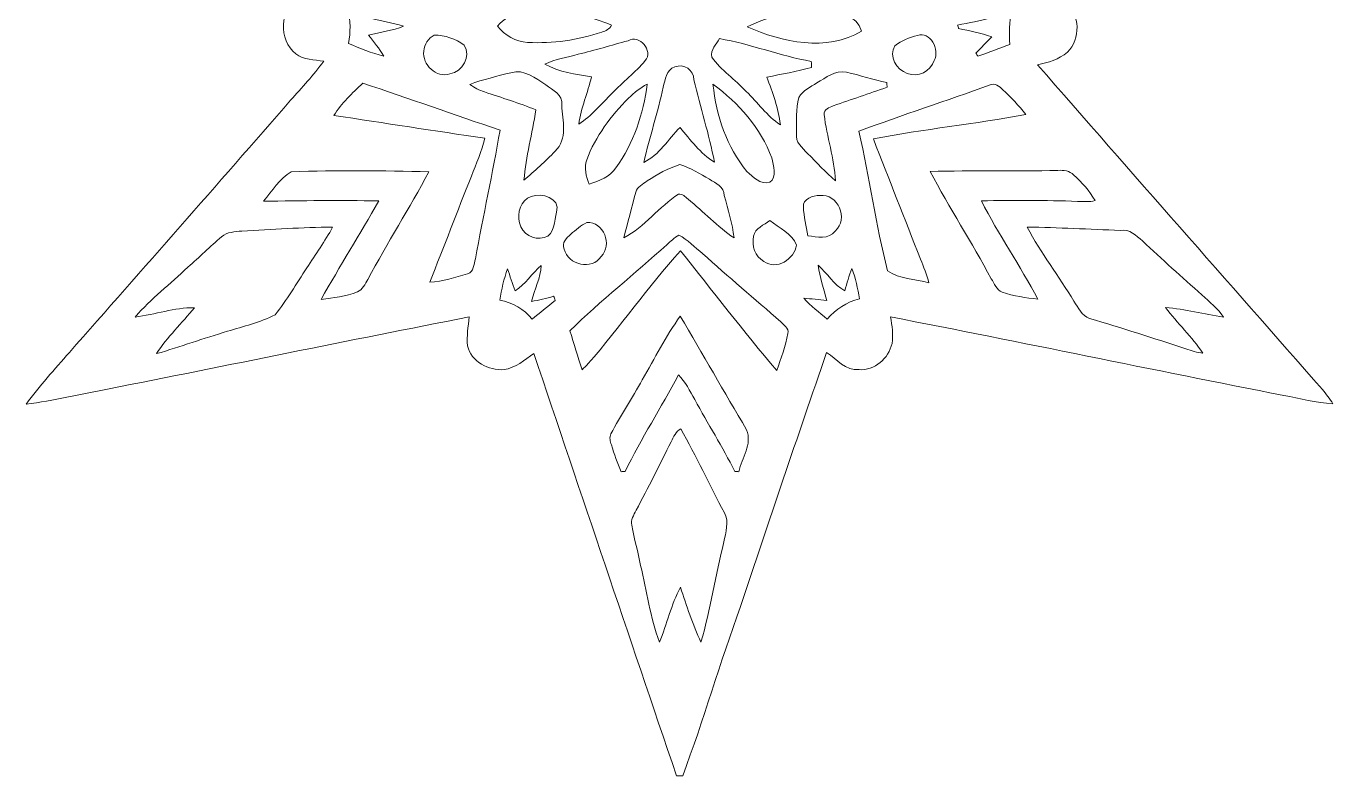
# Model space of a CAD drawing. Header units: centimetres. Extents: x -14 to 14, y -16.1 to 16.1.
# Drawn here: x -14.03 to 14.03, y -16.14 to -0.05 of the extents above; entities that cross this region are included whole.
import ezdxf

# ---------------------------------------------------------------- set-up
doc = ezdxf.new("R2010")
doc.units = ezdxf.units.CM
doc.header["$MEASUREMENT"] = 0
doc.layers.add('Layer 1', color=7, linetype='Continuous')

msp = doc.modelspace()

# ---------------------------------------------------------------- linework, layer by layer
at = {"layer": 'Layer 1', "color": 253, "lineweight": 9}
for points, knots in [([(0.00036, 16.13994), (0.21308, 15.67674), (0.35384, 15.18568), (0.51753, 14.70414), (0.51753, 14.70414), (1.39524, 12.13733), (2.2479, 9.56169), (3.12667, 6.99524), (3.12667, 6.99524), (3.27449, 7.14235), (3.43147, 7.28628), (3.61986, 7.38082), (3.61986, 7.38082), (3.96769, 7.51523), (4.40337, 7.32438), (4.52508, 6.9656), (4.52508, 6.9656), (4.65526, 6.69573), (4.52297, 6.41844), (4.43301, 6.16056), (4.43301, 6.16056), (4.94595, 6.22936), (5.44901, 6.35389), (5.95666, 6.45161), (5.95666, 6.45161), (8.64306, 6.9836), (11.32699, 7.52969), (14.01339, 8.06168), (14.01339, 8.06168), (13.90686, 7.82003), (13.71918, 7.63059), (13.54737, 7.43515), (13.54737, 7.43515), (12.37262, 6.08225), (11.18588, 4.74028), (10.00055, 3.39726), (10.00055, 3.39726), (9.2075, 2.48355), (8.38588, 1.5942), (7.60977, 0.66639), (7.60977, 0.66639), (7.84014, 0.62829), (8.10507, 0.64029), (8.27617, 0.4512), (8.27617, 0.4512), (8.60143, 0.19967), (8.62189, -0.32703), (8.32662, -0.60784), (8.32662, -0.60784), (8.14494, -0.76165), (7.91528, -0.8315), (7.68703, -0.87807), (7.68703, -0.87807), (9.71691, -3.20993), (11.76655, -5.52486), (13.80384, -7.85037), (13.80384, -7.85037), (13.88639, -7.94491), (13.95977, -8.04721), (14.02715, -8.1534), (14.02715, -8.1534), (13.66908, -8.13435), (13.3223, -8.03839), (12.97129, -7.9749), (12.97129, -7.9749), (10.15612, -7.42421), (7.34872, -6.83648), (4.53249, -6.29038), (4.53249, -6.29038), (4.56283, -6.47912), (4.59387, -6.67174), (4.56248, -6.86294), (4.56248, -6.86294), (4.49122, -7.17656), (4.18783, -7.44891), (3.85516, -7.42068), (3.85516, -7.42068), (3.56306, -7.45279), (3.37573, -7.20126), (3.15772, -7.0538), (3.15772, -7.0538), (2.5333, -8.86707), (1.91382, -10.68211), (1.30987, -12.50245), (1.30987, -12.50245), (0.87454, -13.70754), (0.51647, -14.93979), (0.06809, -16.13994), (0.06809, -16.13994), (0.06809, -16.13994), (-0.0635, -16.13994), (-0.0635, -16.13994), (-0.0635, -16.13994), (-1.08761, -13.11875), (-2.11031, -10.09721), (-3.12773, -7.07355), (-3.12773, -7.07355), (-3.32669, -7.21325), (-3.51896, -7.38576), (-3.76766, -7.42174), (-3.76766, -7.42174), (-4.09786, -7.44855), (-4.47146, -7.24782), (-4.55083, -6.91057), (-4.55083, -6.91057), (-4.56847, -6.70349), (-4.53989, -6.49605), (-4.51449, -6.29109), (-4.51449, -6.29109), (-7.10565, -6.79203), (-9.68939, -7.33214), (-12.27949, -7.83873), (-12.27949, -7.83873), (-12.86157, -7.94915), (-13.43801, -8.09237), (-14.02715, -8.16081), (-14.02715, -8.16081), (-13.74069, -7.77239), (-13.41543, -7.41575), (-13.09899, -7.05203), (-13.09899, -7.05203), (-11.51008, -5.25357), (-9.92787, -3.44911), (-8.34954, -1.64148), (-8.34954, -1.64148), (-8.10683, -1.36596), (-7.85213, -1.09926), (-7.63693, -0.80046), (-7.63693, -0.80046), (-7.84225, -0.77329), (-8.06309, -0.77365), (-8.23665, -0.64453), (-8.23665, -0.64453), (-8.62048, -0.35031), (-8.58343, 0.32526), (-8.1728, 0.57855), (-8.1728, 0.57855), (-8.01828, 0.68262), (-7.82955, 0.67169), (-7.65281, 0.69073), (-7.65281, 0.69073), (-8.23136, 1.43122), (-8.87765, 2.11666), (-9.48937, 2.82964), (-9.48937, 2.82964), (-10.87367, 4.40867), (-12.26255, 5.98312), (-13.64897, 7.56003), (-13.64897, 7.56003), (-13.78691, 7.71631), (-13.91426, 7.88247), (-14.02503, 8.05886), (-14.02503, 8.05886), (-13.62886, 8.00136), (-13.23869, 7.91034), (-12.8464, 7.83167), (-12.8464, 7.83167), (-10.07427, 7.26546), (-7.29579, 6.72959), (-4.52508, 6.15563), (-4.52508, 6.15563), (-4.54554, 6.35847), (-4.55753, 6.56308), (-4.54624, 6.76699), (-4.54624, 6.76699), (-4.51167, 7.08167), (-4.20158, 7.30886), (-3.90419, 7.35048), (-3.90419, 7.35048), (-3.58598, 7.38894), (-3.33798, 7.1688), (-3.13549, 6.95819), (-3.13549, 6.95819), (-2.30223, 9.40364), (-1.46967, 11.84946), (-0.6544, 14.30091), (-0.6544, 14.30091), (-0.43215, 14.91228), (-0.25894, 15.54198), (0.00036, 16.13994), (0.00036, 16.13994), (0.00036, 16.13994), (0.00036, 16.13994), (0.00036, 16.13994)], [0, 0, 0, 0, 0.0212766, 0.0212766, 0.0212766, 0.0212766, 0.04255319, 0.04255319, 0.04255319, 0.04255319, 0.06382979, 0.06382979, 0.06382979, 0.06382979, 0.08510638, 0.08510638, 0.08510638, 0.08510638, 0.10638298, 0.10638298, 0.10638298, 0.10638298, 0.12765957, 0.12765957, 0.12765957, 0.12765957, 0.14893617, 0.14893617, 0.14893617, 0.14893617, 0.17021277, 0.17021277, 0.17021277, 0.17021277, 0.19148936, 0.19148936, 0.19148936, 0.19148936, 0.21276596, 0.21276596, 0.21276596, 0.21276596, 0.23404255, 0.23404255, 0.23404255, 0.23404255, 0.25531915, 0.25531915, 0.25531915, 0.25531915, 0.27659574, 0.27659574, 0.27659574, 0.27659574, 0.29787234, 0.29787234, 0.29787234, 0.29787234, 0.31914894, 0.31914894, 0.31914894, 0.31914894, 0.34042553, 0.34042553, 0.34042553, 0.34042553, 0.36170213, 0.36170213, 0.36170213, 0.36170213, 0.38297872, 0.38297872, 0.38297872, 0.38297872, 0.40425532, 0.40425532, 0.40425532, 0.40425532, 0.42553191, 0.42553191, 0.42553191, 0.42553191, 0.44680851, 0.44680851, 0.44680851, 0.44680851, 0.46808511, 0.46808511, 0.46808511, 0.46808511, 0.4893617, 0.4893617, 0.4893617, 0.4893617, 0.5106383, 0.5106383, 0.5106383, 0.5106383, 0.53191489, 0.53191489, 0.53191489, 0.53191489, 0.55319149, 0.55319149, 0.55319149, 0.55319149, 0.57446809, 0.57446809, 0.57446809, 0.57446809, 0.59574468, 0.59574468, 0.59574468, 0.59574468, 0.61702128, 0.61702128, 0.61702128, 0.61702128, 0.63829787, 0.63829787, 0.63829787, 0.63829787, 0.65957447, 0.65957447, 0.65957447, 0.65957447, 0.68085106, 0.68085106, 0.68085106, 0.68085106, 0.70212766, 0.70212766, 0.70212766, 0.70212766, 0.72340426, 0.72340426, 0.72340426, 0.72340426, 0.74468085, 0.74468085, 0.74468085, 0.74468085, 0.76595745, 0.76595745, 0.76595745, 0.76595745, 0.78723404, 0.78723404, 0.78723404, 0.78723404, 0.80851064, 0.80851064, 0.80851064, 0.80851064, 0.82978723, 0.82978723, 0.82978723, 0.82978723, 0.85106383, 0.85106383, 0.85106383, 0.85106383, 0.87234043, 0.87234043, 0.87234043, 0.87234043, 0.89361702, 0.89361702, 0.89361702, 0.89361702, 0.91489362, 0.91489362, 0.91489362, 0.91489362, 0.93617021, 0.93617021, 0.93617021, 0.93617021, 0.95744681, 0.95744681, 0.95744681, 0.95744681, 1, 1, 1, 1]), ([(-7.10847, 0.30515), (-7.06437, 0.06667), (-7.06014, -0.17957), (-7.10494, -0.4184), (-7.10494, -0.4184), (-6.85941, -0.52529), (-6.60999, -0.62724), (-6.3507, -0.69462), (-6.3507, -0.69462), (-6.4396, -0.52952), (-6.56837, -0.39123), (-6.67773, -0.24025), (-6.67773, -0.24025), (-6.42443, -0.1838), (-6.16549, -0.14394), (-5.92243, -0.04939), (-5.92243, -0.04939), (-6.17043, 0.02575), (-6.42655, 0.06985), (-6.67879, 0.12876), (-6.67879, 0.12876), (-6.57507, 0.2741), (-6.45266, 0.40498), (-6.35423, 0.55386), (-6.35423, 0.55386), (-6.61634, 0.50764), (-6.86117, 0.39863), (-7.10847, 0.30515), (-7.10847, 0.30515), (-7.10847, 0.30515), (-7.10847, 0.30515), (-7.10847, 0.30515)], [0, 0, 0, 0, 0.11111111, 0.11111111, 0.11111111, 0.11111111, 0.22222222, 0.22222222, 0.22222222, 0.22222222, 0.33333333, 0.33333333, 0.33333333, 0.33333333, 0.44444444, 0.44444444, 0.44444444, 0.44444444, 0.55555556, 0.55555556, 0.55555556, 0.55555556, 0.66666667, 0.66666667, 0.66666667, 0.66666667, 0.77777778, 0.77777778, 0.77777778, 0.77777778, 1, 1, 1, 1]), ([(-3.90666, -0.04975), (-3.75249, -0.25083), (-3.51613, -0.38559), (-3.26037, -0.39794), (-3.26037, -0.39794), (-2.72238, -0.42969), (-2.17946, -0.34573), (-1.66793, -0.17745), (-1.66793, -0.17745), (-1.58503, -0.15064), (-1.50036, -0.10937), (-1.45803, -0.02858), (-1.45803, -0.02858), (-1.88877, 0.16192), (-2.35691, 0.24941), (-2.82363, 0.28857), (-2.82363, 0.28857), (-3.20957, 0.29527), (-3.63925, 0.26387), (-3.90666, -0.04975), (-3.90666, -0.04975), (-3.90666, -0.04975), (-3.90666, -0.04975), (-3.90666, -0.04975)], [0, 0, 0, 0, 0.14285714, 0.14285714, 0.14285714, 0.14285714, 0.28571429, 0.28571429, 0.28571429, 0.28571429, 0.42857143, 0.42857143, 0.42857143, 0.42857143, 0.57142857, 0.57142857, 0.57142857, 0.57142857, 0.71428571, 0.71428571, 0.71428571, 0.71428571, 1, 1, 1, 1]), ([(1.45027, -0.06456), (2.20381, -0.38912), (3.15983, -0.61278), (3.90878, -0.15487), (3.90878, -0.15487), (3.81671, 0.18908), (3.41207, 0.25682), (3.11362, 0.29598), (3.11362, 0.29598), (2.54529, 0.29386), (1.96074, 0.19332), (1.45027, -0.06456), (1.45027, -0.06456), (1.45027, -0.06456), (1.45027, -0.06456), (1.45027, -0.06456)], [0, 0, 0, 0, 0.2, 0.2, 0.2, 0.2, 0.4, 0.4, 0.4, 0.4, 0.6, 0.6, 0.6, 0.6, 1, 1, 1, 1]), ([(6.37011, 0.55209), (6.47101, 0.4071), (6.58919, 0.27481), (6.69855, 0.13582), (6.69855, 0.13582), (6.45901, 0.06667), (6.21418, 0.0194), (5.96971, -0.02682), (5.96971, -0.02682), (5.97535, -0.04516), (5.98664, -0.08255), (5.99229, -0.10125), (5.99229, -0.10125), (6.23147, -0.14782), (6.46924, -0.20391), (6.70278, -0.27517), (6.70278, -0.27517), (6.59236, -0.39476), (6.47947, -0.51224), (6.36517, -0.62795), (6.36517, -0.62795), (6.3747, -0.64488), (6.39339, -0.67875), (6.40292, -0.69568), (6.40292, -0.69568), (6.63293, -0.61243), (6.86188, -0.5267), (7.09119, -0.44027), (7.09119, -0.44027), (7.07602, -0.20215), (7.08484, 0.03845), (7.124, 0.27375), (7.124, 0.27375), (6.88446, 0.3937), (6.63681, 0.5087), (6.37011, 0.55209), (6.37011, 0.55209), (6.37011, 0.55209), (6.37011, 0.55209), (6.37011, 0.55209)], [0, 0, 0, 0, 0.09090909, 0.09090909, 0.09090909, 0.09090909, 0.18181818, 0.18181818, 0.18181818, 0.18181818, 0.27272727, 0.27272727, 0.27272727, 0.27272727, 0.36363636, 0.36363636, 0.36363636, 0.36363636, 0.45454545, 0.45454545, 0.45454545, 0.45454545, 0.54545455, 0.54545455, 0.54545455, 0.54545455, 0.63636364, 0.63636364, 0.63636364, 0.63636364, 0.72727273, 0.72727273, 0.72727273, 0.72727273, 0.81818182, 0.81818182, 0.81818182, 0.81818182, 1, 1, 1, 1]), ([(-5.26591, -0.24307), (-5.39397, -0.30445), (-5.48252, -0.44098), (-5.48922, -0.58279), (-5.48922, -0.58279), (-5.52944, -0.87842), (-5.22076, -1.17052), (-4.92795, -1.07527), (-4.92795, -1.07527), (-4.66654, -1.02941), (-4.45981, -0.69533), (-4.62491, -0.45615), (-4.62491, -0.45615), (-4.80483, -0.31962), (-5.0419, -0.2406), (-5.26591, -0.24307), (-5.26591, -0.24307), (-5.26591, -0.24307), (-5.26591, -0.24307), (-5.26591, -0.24307)], [0, 0, 0, 0, 0.16666667, 0.16666667, 0.16666667, 0.16666667, 0.33333333, 0.33333333, 0.33333333, 0.33333333, 0.5, 0.5, 0.5, 0.5, 0.66666667, 0.66666667, 0.66666667, 0.66666667, 1, 1, 1, 1]), ([(-1.10419, -0.36337), (-1.46332, -0.45473), (-1.81574, -0.57009), (-2.17734, -0.65264), (-2.17734, -0.65264), (-2.41582, -0.71861), (-2.66523, -0.75671), (-2.8896, -0.86607), (-2.8896, -0.86607), (-2.58304, -1.03752), (-2.23061, -1.08691), (-1.88877, -1.13736), (-1.88877, -1.13736), (-1.97026, -1.47814), (-2.11137, -1.80305), (-2.16429, -2.15124), (-2.16429, -2.15124), (-1.88595, -1.97803), (-1.67922, -1.71556), (-1.44498, -1.49084), (-1.44498, -1.49084), (-1.21849, -1.24637), (-0.95109, -1.04246), (-0.73413, -0.78952), (-0.73413, -0.78952), (-0.5588, -0.58209), (-0.85831, -0.21767), (-1.10419, -0.36337), (-1.10419, -0.36337), (-1.10419, -0.36337), (-1.10419, -0.36337), (-1.10419, -0.36337)], [0, 0, 0, 0, 0.11111111, 0.11111111, 0.11111111, 0.11111111, 0.22222222, 0.22222222, 0.22222222, 0.22222222, 0.33333333, 0.33333333, 0.33333333, 0.33333333, 0.44444444, 0.44444444, 0.44444444, 0.44444444, 0.55555556, 0.55555556, 0.55555556, 0.55555556, 0.66666667, 0.66666667, 0.66666667, 0.66666667, 0.77777778, 0.77777778, 0.77777778, 0.77777778, 1, 1, 1, 1]), ([(5.10717, -0.24977), (4.93325, -0.28399), (4.76603, -0.36337), (4.62527, -0.4692), (4.62527, -0.4692), (4.48592, -0.69286), (4.65667, -0.98955), (4.89127, -1.06257), (4.89127, -1.06257), (5.11881, -1.16629), (5.39186, -1.01742), (5.46806, -0.78529), (5.46806, -0.78529), (5.59717, -0.55598), (5.38551, -0.1524), (5.10717, -0.24977), (5.10717, -0.24977), (5.10717, -0.24977), (5.10717, -0.24977), (5.10717, -0.24977)], [0, 0, 0, 0, 0.16666667, 0.16666667, 0.16666667, 0.16666667, 0.33333333, 0.33333333, 0.33333333, 0.33333333, 0.5, 0.5, 0.5, 0.5, 0.66666667, 0.66666667, 0.66666667, 0.66666667, 1, 1, 1, 1]), ([(0.85831, -0.3168), (0.78811, -0.43745), (0.66111, -0.56268), (0.69145, -0.71156), (0.69145, -0.71156), (0.89183, -0.99978), (1.19874, -1.19345), (1.43122, -1.45451), (1.43122, -1.45451), (1.68346, -1.6824), (1.87537, -1.98085), (2.16571, -2.16535), (2.16571, -2.16535), (2.12337, -1.80975), (2.00413, -1.4725), (1.8729, -1.14195), (1.8729, -1.14195), (2.19534, -1.08374), (2.51813, -1.02553), (2.83387, -0.93487), (2.83387, -0.93487), (2.8321, -0.89147), (2.83069, -0.84843), (2.82928, -0.80575), (2.82928, -0.80575), (2.16041, -0.6911), (1.52647, -0.42969), (0.85831, -0.3168), (0.85831, -0.3168), (0.85831, -0.3168), (0.85831, -0.3168), (0.85831, -0.3168)], [0, 0, 0, 0, 0.11111111, 0.11111111, 0.11111111, 0.11111111, 0.22222222, 0.22222222, 0.22222222, 0.22222222, 0.33333333, 0.33333333, 0.33333333, 0.33333333, 0.44444444, 0.44444444, 0.44444444, 0.44444444, 0.55555556, 0.55555556, 0.55555556, 0.55555556, 0.66666667, 0.66666667, 0.66666667, 0.66666667, 0.77777778, 0.77777778, 0.77777778, 0.77777778, 1, 1, 1, 1]), ([(-3.62091, -1.04811), (-3.91618, -1.12325), (-4.21358, -1.19416), (-4.49968, -1.29964), (-4.49968, -1.29964), (-4.40408, -1.37019), (-4.29754, -1.42487), (-4.18429, -1.46227), (-4.18429, -1.46227), (-3.81599, -1.58539), (-3.44417, -1.69863), (-3.08469, -1.8468), (-3.08469, -1.8468), (-3.15983, -2.35197), (-3.29671, -2.84763), (-3.33974, -3.35774), (-3.33974, -3.35774), (-3.10832, -3.15913), (-2.88184, -2.95346), (-2.67053, -2.73403), (-2.67053, -2.73403), (-2.39959, -2.47227), (-2.50472, -2.07645), (-2.52906, -1.74625), (-2.52906, -1.74625), (-2.49167, -1.51695), (-2.72662, -1.42135), (-2.86773, -1.3074), (-2.86773, -1.3074), (-3.09315, -1.17193), (-3.33939, -0.96168), (-3.62091, -1.04811), (-3.62091, -1.04811), (-3.62091, -1.04811), (-3.62091, -1.04811), (-3.62091, -1.04811)], [0, 0, 0, 0, 0.1, 0.1, 0.1, 0.1, 0.2, 0.2, 0.2, 0.2, 0.3, 0.3, 0.3, 0.3, 0.4, 0.4, 0.4, 0.4, 0.5, 0.5, 0.5, 0.5, 0.6, 0.6, 0.6, 0.6, 0.7, 0.7, 0.7, 0.7, 0.8, 0.8, 0.8, 0.8, 1, 1, 1, 1]), ([(-0.10195, -0.92569), (-0.28151, -0.98355), (-0.3055, -1.20298), (-0.34854, -1.35643), (-0.34854, -1.35643), (-0.46919, -1.90077), (-0.63782, -2.43241), (-0.76905, -2.97392), (-0.76905, -2.97392), (-0.4325, -2.81693), (-0.24306, -2.47474), (0.01129, -2.2225), (0.01129, -2.2225), (0.22966, -2.49697), (0.44909, -2.77883), (0.75001, -2.96898), (0.75001, -2.96898), (0.63783, -2.37138), (0.44768, -1.79282), (0.30939, -1.20121), (0.30939, -1.20121), (0.31468, -0.98884), (0.08502, -0.8442), (-0.10195, -0.92569), (-0.10195, -0.92569), (-0.10195, -0.92569), (-0.10195, -0.92569), (-0.10195, -0.92569)], [0, 0, 0, 0, 0.125, 0.125, 0.125, 0.125, 0.25, 0.25, 0.25, 0.25, 0.375, 0.375, 0.375, 0.375, 0.5, 0.5, 0.5, 0.5, 0.625, 0.625, 0.625, 0.625, 0.75, 0.75, 0.75, 0.75, 1, 1, 1, 1]), ([(2.94958, -1.26401), (2.81764, -1.36031), (2.63878, -1.42558), (2.56434, -1.58151), (2.56434, -1.58151), (2.49485, -1.83022), (2.50755, -2.09127), (2.51531, -2.34668), (2.51531, -2.34668), (2.47897, -2.53859), (2.63561, -2.66101), (2.7492, -2.78201), (2.7492, -2.78201), (2.94922, -2.9771), (3.13443, -3.18876), (3.34963, -3.36833), (3.34963, -3.36833), (3.32634, -2.88643), (3.16019, -2.4257), (3.10515, -1.94875), (3.10515, -1.94875), (3.09633, -1.83656), (3.21663, -1.79106), (3.30236, -1.7586), (3.30236, -1.7586), (3.68618, -1.62455), (4.07247, -1.49684), (4.45594, -1.36031), (4.45594, -1.36031), (4.45488, -1.33562), (4.45276, -1.28658), (4.45206, -1.26189), (4.45206, -1.26189), (4.15925, -1.19627), (3.87386, -1.10314), (3.58211, -1.03611), (3.58211, -1.03611), (3.34081, -0.98355), (3.14643, -1.16241), (2.94958, -1.26401), (2.94958, -1.26401), (2.94958, -1.26401), (2.94958, -1.26401), (2.94958, -1.26401)], [0, 0, 0, 0, 0.08333333, 0.08333333, 0.08333333, 0.08333333, 0.16666667, 0.16666667, 0.16666667, 0.16666667, 0.25, 0.25, 0.25, 0.25, 0.33333333, 0.33333333, 0.33333333, 0.33333333, 0.41666667, 0.41666667, 0.41666667, 0.41666667, 0.5, 0.5, 0.5, 0.5, 0.58333333, 0.58333333, 0.58333333, 0.58333333, 0.66666667, 0.66666667, 0.66666667, 0.66666667, 0.75, 0.75, 0.75, 0.75, 0.83333333, 0.83333333, 0.83333333, 0.83333333, 1, 1, 1, 1]), ([(-7.41997, -1.96498), (-6.33906, -2.13149), (-5.2578, -2.29623), (-4.17583, -2.45534), (-4.17583, -2.45534), (-4.24815, -2.73438), (-4.36598, -2.99791), (-4.46722, -3.26708), (-4.46722, -3.26708), (-4.76849, -4.02485), (-5.05777, -4.78755), (-5.36187, -5.54461), (-5.36187, -5.54461), (-5.08458, -5.52521), (-4.81541, -5.44548), (-4.55048, -5.36716), (-4.55048, -5.36716), (-4.41184, -5.32906), (-4.41431, -5.15162), (-4.38114, -5.04367), (-4.38114, -5.04367), (-4.21322, -4.1208), (-4.01179, -3.20358), (-3.85233, -2.2793), (-3.85233, -2.2793), (-4.83764, -1.95439), (-5.81236, -1.59809), (-6.79803, -1.27459), (-6.79803, -1.27459), (-7.02451, -1.4859), (-7.25664, -1.69898), (-7.41997, -1.96498), (-7.41997, -1.96498), (-7.41997, -1.96498), (-7.41997, -1.96498), (-7.41997, -1.96498)], [0, 0, 0, 0, 0.1, 0.1, 0.1, 0.1, 0.2, 0.2, 0.2, 0.2, 0.3, 0.3, 0.3, 0.3, 0.4, 0.4, 0.4, 0.4, 0.5, 0.5, 0.5, 0.5, 0.6, 0.6, 0.6, 0.6, 0.7, 0.7, 0.7, 0.7, 0.8, 0.8, 0.8, 0.8, 1, 1, 1, 1]), ([(-1.09326, -1.59527), (-1.47355, -1.97274), (-1.80163, -2.41441), (-1.99284, -2.91853), (-1.99284, -2.91853), (-2.06057, -3.08998), (-2.00025, -3.27907), (-1.93781, -3.44312), (-1.93781, -3.44312), (-1.72931, -3.35845), (-1.4926, -3.2893), (-1.36348, -3.08857), (-1.36348, -3.08857), (-0.98037, -2.56823), (-0.78069, -1.93217), (-0.69356, -1.29717), (-0.69356, -1.29717), (-0.84349, -1.37196), (-0.97508, -1.47744), (-1.09326, -1.59527), (-1.09326, -1.59527), (-1.09326, -1.59527), (-1.09326, -1.59527), (-1.09326, -1.59527)], [0, 0, 0, 0, 0.14285714, 0.14285714, 0.14285714, 0.14285714, 0.28571429, 0.28571429, 0.28571429, 0.28571429, 0.42857143, 0.42857143, 0.42857143, 0.42857143, 0.57142857, 0.57142857, 0.57142857, 0.57142857, 0.71428571, 0.71428571, 0.71428571, 0.71428571, 1, 1, 1, 1]), ([(0.71861, -1.29787), (0.79023, -1.96921), (1.01106, -2.6416), (1.44639, -3.16795), (1.44639, -3.16795), (1.58151, -3.28895), (1.73285, -3.45405), (1.93887, -3.40113), (1.93887, -3.40113), (2.10609, -3.28789), (2.00837, -3.03566), (1.98156, -2.87655), (1.98156, -2.87655), (1.73955, -2.23767), (1.27071, -1.69334), (0.71861, -1.29787), (0.71861, -1.29787), (0.71861, -1.29787), (0.71861, -1.29787), (0.71861, -1.29787)], [0, 0, 0, 0, 0.16666667, 0.16666667, 0.16666667, 0.16666667, 0.33333333, 0.33333333, 0.33333333, 0.33333333, 0.5, 0.5, 0.5, 0.5, 0.66666667, 0.66666667, 0.66666667, 0.66666667, 1, 1, 1, 1]), ([(6.6668, -1.31128), (5.73017, -1.64959), (4.78155, -1.95651), (3.84951, -2.30682), (3.84951, -2.30682), (4.08305, -3.29848), (4.21464, -4.31518), (4.46758, -5.29978), (4.46758, -5.29978), (4.72123, -5.48288), (5.06342, -5.46876), (5.35376, -5.55872), (5.35376, -5.55872), (5.30754, -5.38445), (5.24122, -5.21688), (5.17525, -5.04966), (5.17525, -5.04966), (4.83271, -4.19205), (4.50251, -3.32917), (4.16172, -2.47086), (4.16172, -2.47086), (5.24404, -2.25249), (6.34965, -2.15653), (7.43338, -1.9424), (7.43338, -1.9424), (7.28522, -1.75119), (7.11553, -1.57904), (6.94055, -1.41288), (6.94055, -1.41288), (6.86717, -1.34444), (6.77404, -1.26189), (6.6668, -1.31128), (6.6668, -1.31128), (6.6668, -1.31128), (6.6668, -1.31128), (6.6668, -1.31128)], [0, 0, 0, 0, 0.1, 0.1, 0.1, 0.1, 0.2, 0.2, 0.2, 0.2, 0.3, 0.3, 0.3, 0.3, 0.4, 0.4, 0.4, 0.4, 0.5, 0.5, 0.5, 0.5, 0.6, 0.6, 0.6, 0.6, 0.7, 0.7, 0.7, 0.7, 0.8, 0.8, 0.8, 0.8, 1, 1, 1, 1]), ([(-0.69532, -3.36903), (-0.78069, -3.44312), (-0.91546, -3.49145), (-0.94086, -3.61491), (-0.94086, -3.61491), (-1.02235, -3.94123), (-1.11795, -4.26438), (-1.19168, -4.59281), (-1.19168, -4.59281), (-0.74648, -4.35433), (-0.43921, -3.92748), (-0.01975, -3.65231), (-0.01975, -3.65231), (0.06244, -3.64808), (0.12312, -3.7137), (0.18274, -3.7599), (0.18274, -3.7599), (0.51259, -4.03719), (0.81704, -4.34551), (1.17052, -4.59422), (1.17052, -4.59422), (1.13595, -4.28414), (1.04105, -3.98569), (0.96097, -3.68618), (0.96097, -3.68618), (0.95533, -3.4985), (0.77894, -3.41842), (0.64453, -3.33481), (0.64453, -3.33481), (0.43886, -3.2191), (0.23601, -3.08963), (0.00917, -3.0219), (0.00917, -3.0219), (-0.242, -3.09845), (-0.47413, -3.22968), (-0.69532, -3.36903), (-0.69532, -3.36903), (-0.69532, -3.36903), (-0.69532, -3.36903), (-0.69532, -3.36903)], [0, 0, 0, 0, 0.09090909, 0.09090909, 0.09090909, 0.09090909, 0.18181818, 0.18181818, 0.18181818, 0.18181818, 0.27272727, 0.27272727, 0.27272727, 0.27272727, 0.36363636, 0.36363636, 0.36363636, 0.36363636, 0.45454545, 0.45454545, 0.45454545, 0.45454545, 0.54545455, 0.54545455, 0.54545455, 0.54545455, 0.63636364, 0.63636364, 0.63636364, 0.63636364, 0.72727273, 0.72727273, 0.72727273, 0.72727273, 0.81818182, 0.81818182, 0.81818182, 0.81818182, 1, 1, 1, 1]), ([(-8.33508, -3.17747), (-8.58908, -3.31964), (-8.74148, -3.59128), (-8.92951, -3.80471), (-8.92951, -3.80471), (-8.10613, -3.79941), (-7.28204, -3.77825), (-6.4583, -3.80189), (-6.4583, -3.80189), (-6.86047, -4.51097), (-7.29227, -5.20312), (-7.69373, -5.91291), (-7.69373, -5.91291), (-7.4302, -5.88257), (-7.16597, -5.84341), (-6.91479, -5.75487), (-6.91479, -5.75487), (-6.80155, -5.70548), (-6.75111, -5.58271), (-6.69078, -5.48358), (-6.69078, -5.48358), (-6.26992, -4.70535), (-5.80002, -3.955), (-5.37986, -3.17677), (-5.37986, -3.17677), (-6.36411, -3.14819), (-7.35189, -3.1369), (-8.33508, -3.17747), (-8.33508, -3.17747), (-8.33508, -3.17747), (-8.33508, -3.17747), (-8.33508, -3.17747)], [0, 0, 0, 0, 0.11111111, 0.11111111, 0.11111111, 0.11111111, 0.22222222, 0.22222222, 0.22222222, 0.22222222, 0.33333333, 0.33333333, 0.33333333, 0.33333333, 0.44444444, 0.44444444, 0.44444444, 0.44444444, 0.55555556, 0.55555556, 0.55555556, 0.55555556, 0.66666667, 0.66666667, 0.66666667, 0.66666667, 0.77777778, 0.77777778, 0.77777778, 0.77777778, 1, 1, 1, 1]), ([(8.12447, -3.14396), (7.21007, -3.17289), (6.29532, -3.14502), (5.38092, -3.16618), (5.38092, -3.16618), (5.79085, -3.9497), (6.27804, -4.6916), (6.6922, -5.47335), (6.6922, -5.47335), (6.76311, -5.57178), (6.80791, -5.71112), (6.92785, -5.76192), (6.92785, -5.76192), (7.17691, -5.83883), (7.4355, -5.87975), (7.69444, -5.90938), (7.69444, -5.90938), (7.31026, -5.1943), (6.85165, -4.52015), (6.48018, -3.79836), (6.48018, -3.79836), (7.1688, -3.78707), (7.85813, -3.78496), (8.54675, -3.80965), (8.54675, -3.80965), (8.67057, -3.81318), (8.79934, -3.82411), (8.92175, -3.79413), (8.92175, -3.79413), (8.80463, -3.58423), (8.63918, -3.4036), (8.46208, -3.24309), (8.46208, -3.24309), (8.37424, -3.15207), (8.24371, -3.13796), (8.12447, -3.14396), (8.12447, -3.14396), (8.12447, -3.14396), (8.12447, -3.14396), (8.12447, -3.14396)], [0, 0, 0, 0, 0.09090909, 0.09090909, 0.09090909, 0.09090909, 0.18181818, 0.18181818, 0.18181818, 0.18181818, 0.27272727, 0.27272727, 0.27272727, 0.27272727, 0.36363636, 0.36363636, 0.36363636, 0.36363636, 0.45454545, 0.45454545, 0.45454545, 0.45454545, 0.54545455, 0.54545455, 0.54545455, 0.54545455, 0.63636364, 0.63636364, 0.63636364, 0.63636364, 0.72727273, 0.72727273, 0.72727273, 0.72727273, 0.81818182, 0.81818182, 0.81818182, 0.81818182, 1, 1, 1, 1]), ([(-3.18311, -3.70417), (-3.4036, -3.78108), (-3.49885, -4.05801), (-3.43288, -4.27214), (-3.43288, -4.27214), (-3.39372, -4.49863), (-3.12667, -4.6609), (-2.90477, -4.58506), (-2.90477, -4.58506), (-2.67158, -4.53285), (-2.68534, -4.21499), (-2.63736, -4.03931), (-2.63736, -4.03931), (-2.55799, -3.72252), (-2.96192, -3.62868), (-3.18311, -3.70417), (-3.18311, -3.70417), (-3.18311, -3.70417), (-3.18311, -3.70417), (-3.18311, -3.70417)], [0, 0, 0, 0, 0.16666667, 0.16666667, 0.16666667, 0.16666667, 0.33333333, 0.33333333, 0.33333333, 0.33333333, 0.5, 0.5, 0.5, 0.5, 0.66666667, 0.66666667, 0.66666667, 0.66666667, 1, 1, 1, 1]), ([(2.66101, -3.931), (2.66877, -4.13985), (2.71463, -4.34305), (2.75449, -4.54765), (2.75449, -4.54765), (2.95522, -4.57765), (3.20358, -4.63445), (3.34539, -4.44641), (3.34539, -4.44641), (3.63608, -4.18783), (3.40219, -3.63361), (3.0092, -3.68688), (3.0092, -3.68688), (2.87267, -3.67523), (2.63666, -3.75603), (2.66101, -3.931), (2.66101, -3.931), (2.66101, -3.931), (2.66101, -3.931), (2.66101, -3.931)], [0, 0, 0, 0, 0.16666667, 0.16666667, 0.16666667, 0.16666667, 0.33333333, 0.33333333, 0.33333333, 0.33333333, 0.5, 0.5, 0.5, 0.5, 0.66666667, 0.66666667, 0.66666667, 0.66666667, 1, 1, 1, 1]), ([(-9.39341, -4.44641), (-9.54334, -4.46476), (-9.71197, -4.463), (-9.8305, -4.56953), (-9.8305, -4.56953), (-10.07815, -4.77944), (-10.30781, -5.0098), (-10.55334, -5.22253), (-10.55334, -5.22253), (-10.92905, -5.58095), (-11.34709, -5.89739), (-11.68506, -6.29356), (-11.68506, -6.29356), (-11.26031, -6.24276), (-10.84439, -6.08436), (-10.414, -6.09389), (-10.414, -6.09389), (-10.68493, -6.42197), (-10.99361, -6.72077), (-11.2275, -7.07849), (-11.2275, -7.07849), (-10.71562, -6.93209), (-10.21433, -6.749), (-9.70315, -6.59906), (-9.70315, -6.59906), (-9.3606, -6.4897), (-9.00465, -6.41209), (-8.68327, -6.24629), (-8.68327, -6.24629), (-8.42221, -5.93373), (-8.2303, -5.57178), (-7.99888, -5.2384), (-7.99888, -5.2384), (-7.81791, -4.94454), (-7.60941, -4.6669), (-7.44784, -4.3614), (-7.44784, -4.3614), (-8.09766, -4.3621), (-8.74465, -4.42171), (-9.39341, -4.44641), (-9.39341, -4.44641), (-9.39341, -4.44641), (-9.39341, -4.44641), (-9.39341, -4.44641)], [0, 0, 0, 0, 0.08333333, 0.08333333, 0.08333333, 0.08333333, 0.16666667, 0.16666667, 0.16666667, 0.16666667, 0.25, 0.25, 0.25, 0.25, 0.33333333, 0.33333333, 0.33333333, 0.33333333, 0.41666667, 0.41666667, 0.41666667, 0.41666667, 0.5, 0.5, 0.5, 0.5, 0.58333333, 0.58333333, 0.58333333, 0.58333333, 0.66666667, 0.66666667, 0.66666667, 0.66666667, 0.75, 0.75, 0.75, 0.75, 0.83333333, 0.83333333, 0.83333333, 0.83333333, 1, 1, 1, 1]), ([(-1.98719, -4.26685), (-2.1216, -4.31941), (-2.2232, -4.42878), (-2.33609, -4.51485), (-2.33609, -4.51485), (-2.42429, -4.59635), (-2.53788, -4.69618), (-2.47614, -4.83623), (-2.47614, -4.83623), (-2.39501, -5.17137), (-1.87536, -5.30155), (-1.68381, -4.9911), (-1.68381, -4.9911), (-1.42769, -4.74945), (-1.63089, -4.23369), (-1.98719, -4.26685), (-1.98719, -4.26685), (-1.98719, -4.26685), (-1.98719, -4.26685), (-1.98719, -4.26685)], [0, 0, 0, 0, 0.16666667, 0.16666667, 0.16666667, 0.16666667, 0.33333333, 0.33333333, 0.33333333, 0.33333333, 0.5, 0.5, 0.5, 0.5, 0.66666667, 0.66666667, 0.66666667, 0.66666667, 1, 1, 1, 1]), ([(1.5868, -4.55754), (1.55223, -4.75686), (1.61819, -4.99851), (1.81011, -5.09729), (1.81011, -5.09729), (2.07822, -5.29978), (2.47368, -5.04966), (2.50931, -4.74839), (2.50931, -4.74839), (2.41935, -4.49722), (2.13642, -4.38115), (1.94169, -4.22311), (1.94169, -4.22311), (1.81081, -4.31518), (1.63019, -4.38609), (1.5868, -4.55754), (1.5868, -4.55754), (1.5868, -4.55754), (1.5868, -4.55754), (1.5868, -4.55754)], [0, 0, 0, 0, 0.16666667, 0.16666667, 0.16666667, 0.16666667, 0.33333333, 0.33333333, 0.33333333, 0.33333333, 0.5, 0.5, 0.5, 0.5, 0.66666667, 0.66666667, 0.66666667, 0.66666667, 1, 1, 1, 1]), ([(7.46478, -4.36245), (7.75794, -4.91808), (8.14388, -5.41691), (8.46632, -5.95489), (8.46632, -5.95489), (8.56439, -6.0833), (8.63036, -6.27416), (8.80428, -6.32037), (8.80428, -6.32037), (9.49572, -6.53168), (10.18681, -6.74617), (10.87261, -6.97583), (10.87261, -6.97583), (10.99044, -7.01746), (11.1125, -7.05168), (11.23668, -7.06932), (11.23668, -7.06932), (11.00279, -6.71548), (10.68846, -6.4262), (10.43341, -6.08895), (10.43341, -6.08895), (10.85356, -6.12176), (11.26208, -6.22971), (11.67765, -6.29391), (11.67765, -6.29391), (11.55524, -6.10729), (11.37814, -5.96653), (11.21728, -5.8159), (11.21728, -5.8159), (10.78301, -5.43843), (10.36038, -5.04896), (9.93811, -4.65914), (9.93811, -4.65914), (9.80334, -4.54413), (9.66223, -4.39985), (9.46503, -4.43442), (9.46503, -4.43442), (8.79828, -4.40902), (8.13188, -4.37198), (7.46478, -4.36245), (7.46478, -4.36245), (7.46478, -4.36245), (7.46478, -4.36245), (7.46478, -4.36245)], [0, 0, 0, 0, 0.08333333, 0.08333333, 0.08333333, 0.08333333, 0.16666667, 0.16666667, 0.16666667, 0.16666667, 0.25, 0.25, 0.25, 0.25, 0.33333333, 0.33333333, 0.33333333, 0.33333333, 0.41666667, 0.41666667, 0.41666667, 0.41666667, 0.5, 0.5, 0.5, 0.5, 0.58333333, 0.58333333, 0.58333333, 0.58333333, 0.66666667, 0.66666667, 0.66666667, 0.66666667, 0.75, 0.75, 0.75, 0.75, 0.83333333, 0.83333333, 0.83333333, 0.83333333, 1, 1, 1, 1]), ([(-0.27481, -4.74204), (-0.96308, -5.36223), (-1.68839, -5.94184), (-2.35408, -6.58637), (-2.35408, -6.58637), (-2.26271, -6.86365), (-2.18828, -7.14658), (-2.09232, -7.4228), (-2.09232, -7.4228), (-2.04611, -7.38082), (-1.99989, -7.33884), (-1.95791, -7.29263), (-1.95791, -7.29263), (-1.27458, -6.50382), (-0.68015, -5.64127), (0.02329, -4.86975), (0.02329, -4.86975), (0.7045, -5.73194), (1.37866, -6.60012), (2.08809, -7.43938), (2.08809, -7.43938), (2.18052, -7.17868), (2.27824, -6.91656), (2.32834, -6.64387), (2.32834, -6.64387), (2.35303, -6.53133), (2.2345, -6.4643), (2.17206, -6.39375), (2.17206, -6.39375), (1.61361, -5.9055), (1.04916, -5.42431), (0.4953, -4.93078), (0.4953, -4.93078), (0.32879, -4.79566), (0.17674, -4.63127), (-0.01658, -4.53461), (-0.01658, -4.53461), (-0.11289, -4.59), (-0.1912, -4.67042), (-0.27481, -4.74204), (-0.27481, -4.74204), (-0.27481, -4.74204), (-0.27481, -4.74204), (-0.27481, -4.74204)], [0, 0, 0, 0, 0.08333333, 0.08333333, 0.08333333, 0.08333333, 0.16666667, 0.16666667, 0.16666667, 0.16666667, 0.25, 0.25, 0.25, 0.25, 0.33333333, 0.33333333, 0.33333333, 0.33333333, 0.41666667, 0.41666667, 0.41666667, 0.41666667, 0.5, 0.5, 0.5, 0.5, 0.58333333, 0.58333333, 0.58333333, 0.58333333, 0.66666667, 0.66666667, 0.66666667, 0.66666667, 0.75, 0.75, 0.75, 0.75, 0.83333333, 0.83333333, 0.83333333, 0.83333333, 1, 1, 1, 1]), ([(-3.53166, -5.73264), (-3.58634, -5.57354), (-3.63925, -5.41267), (-3.69323, -5.25463), (-3.69323, -5.25463), (-3.76943, -5.47229), (-3.82376, -5.69807), (-3.85374, -5.92738), (-3.85374, -5.92738), (-3.58457, -5.98911), (-3.3341, -6.11717), (-3.16653, -6.33977), (-3.16653, -6.33977), (-3.00073, -6.20395), (-2.83563, -6.06778), (-2.6677, -5.93443), (-2.6677, -5.93443), (-2.6797, -5.90515), (-2.69134, -5.87587), (-2.70298, -5.84694), (-2.70298, -5.84694), (-2.85926, -5.89139), (-3.01731, -5.93161), (-3.17817, -5.95595), (-3.17817, -5.95595), (-3.11326, -5.69701), (-2.98097, -5.45324), (-2.96651, -5.18372), (-2.96651, -5.18372), (-3.16829, -5.35305), (-3.30482, -5.59259), (-3.53166, -5.73264), (-3.53166, -5.73264), (-3.53166, -5.73264), (-3.53166, -5.73264), (-3.53166, -5.73264)], [0, 0, 0, 0, 0.1, 0.1, 0.1, 0.1, 0.2, 0.2, 0.2, 0.2, 0.3, 0.3, 0.3, 0.3, 0.4, 0.4, 0.4, 0.4, 0.5, 0.5, 0.5, 0.5, 0.6, 0.6, 0.6, 0.6, 0.7, 0.7, 0.7, 0.7, 0.8, 0.8, 0.8, 0.8, 1, 1, 1, 1]), ([(2.97427, -5.1816), (3.01096, -5.43913), (3.09739, -5.68502), (3.16054, -5.9369), (3.16054, -5.9369), (2.99579, -5.91926), (2.83104, -5.90127), (2.66594, -5.89033), (2.66594, -5.89033), (2.82258, -6.0505), (2.99332, -6.19549), (3.16865, -6.33483), (3.16865, -6.33483), (3.35527, -6.12423), (3.59057, -5.97077), (3.86539, -5.89986), (3.86539, -5.89986), (3.82658, -5.67902), (3.78178, -5.45642), (3.69676, -5.24828), (3.69676, -5.24828), (3.64102, -5.40597), (3.59622, -5.56648), (3.54859, -5.727), (3.54859, -5.727), (3.30906, -5.60106), (3.175, -5.35376), (2.97427, -5.1816), (2.97427, -5.1816), (2.97427, -5.1816), (2.97427, -5.1816), (2.97427, -5.1816)], [0, 0, 0, 0, 0.11111111, 0.11111111, 0.11111111, 0.11111111, 0.22222222, 0.22222222, 0.22222222, 0.22222222, 0.33333333, 0.33333333, 0.33333333, 0.33333333, 0.44444444, 0.44444444, 0.44444444, 0.44444444, 0.55555556, 0.55555556, 0.55555556, 0.55555556, 0.66666667, 0.66666667, 0.66666667, 0.66666667, 0.77777778, 0.77777778, 0.77777778, 0.77777778, 1, 1, 1, 1]), ([(-0.79974, -7.63904), (-1.01423, -8.03205), (-1.26823, -8.40282), (-1.47143, -8.80181), (-1.47143, -8.80181), (-1.51165, -8.87625), (-1.48519, -8.96162), (-1.46332, -9.03711), (-1.46332, -9.03711), (-1.40123, -9.23079), (-1.33138, -9.42305), (-1.25412, -9.61143), (-1.25412, -9.61143), (-1.2319, -9.61037), (-1.18745, -9.60861), (-1.16522, -9.60755), (-1.16522, -9.60755), (-0.81738, -8.89918), (-0.39511, -8.23171), (-0.02363, -7.53604), (-0.02363, -7.53604), (0.13159, -7.6828), (0.21978, -7.88106), (0.32632, -8.06274), (0.32632, -8.06274), (0.60819, -8.58027), (0.92252, -9.0798), (1.18639, -9.6072), (1.18639, -9.6072), (1.20756, -9.60826), (1.2506, -9.61037), (1.27177, -9.61143), (1.27177, -9.61143), (1.34373, -9.31509), (1.56563, -9.02053), (1.44075, -8.71115), (1.44075, -8.71115), (0.96026, -7.90152), (0.49213, -7.08484), (0.01729, -6.27204), (0.01729, -6.27204), (-0.29492, -6.70278), (-0.53093, -7.1815), (-0.79974, -7.63904), (-0.79974, -7.63904), (-0.79974, -7.63904), (-0.79974, -7.63904), (-0.79974, -7.63904)], [0, 0, 0, 0, 0.07692308, 0.07692308, 0.07692308, 0.07692308, 0.15384615, 0.15384615, 0.15384615, 0.15384615, 0.23076923, 0.23076923, 0.23076923, 0.23076923, 0.30769231, 0.30769231, 0.30769231, 0.30769231, 0.38461538, 0.38461538, 0.38461538, 0.38461538, 0.46153846, 0.46153846, 0.46153846, 0.46153846, 0.53846154, 0.53846154, 0.53846154, 0.53846154, 0.61538462, 0.61538462, 0.61538462, 0.61538462, 0.69230769, 0.69230769, 0.69230769, 0.69230769, 0.76923077, 0.76923077, 0.76923077, 0.76923077, 0.84615385, 0.84615385, 0.84615385, 0.84615385, 1, 1, 1, 1]), ([(-0.17991, -8.96796), (-0.42404, -9.46221), (-0.67204, -9.95468), (-0.93239, -10.44082), (-0.93239, -10.44082), (-0.98072, -10.541), (-1.04986, -10.64613), (-1.02693, -10.7629), (-1.02693, -10.7629), (-0.97331, -11.05183), (-0.88618, -11.33405), (-0.83432, -11.62403), (-0.83432, -11.62403), (-0.6992, -12.17295), (-0.629, -12.74057), (-0.4325, -13.27256), (-0.4325, -13.27256), (-0.2674, -12.88451), (-0.17921, -12.46505), (0.01941, -12.09146), (0.01941, -12.09146), (0.15523, -12.48798), (0.27834, -12.8905), (0.46108, -13.26939), (0.46108, -13.26939), (0.66499, -12.56277), (0.77717, -11.83323), (0.95391, -11.11956), (0.95391, -11.11956), (0.98496, -10.91707), (1.07527, -10.68776), (0.96273, -10.4962), (0.96273, -10.4962), (0.64594, -9.89613), (0.35631, -9.28088), (0.0254, -8.68857), (0.0254, -8.68857), (-0.07549, -8.75313), (-0.12735, -8.86496), (-0.17991, -8.96796)], [0, 0, 0, 0, 0.09090909, 0.09090909, 0.09090909, 0.09090909, 0.18181818, 0.18181818, 0.18181818, 0.18181818, 0.27272727, 0.27272727, 0.27272727, 0.27272727, 0.36363636, 0.36363636, 0.36363636, 0.36363636, 0.45454545, 0.45454545, 0.45454545, 0.45454545, 0.54545455, 0.54545455, 0.54545455, 0.54545455, 0.63636364, 0.63636364, 0.63636364, 0.63636364, 0.72727273, 0.72727273, 0.72727273, 0.72727273, 0.81818182, 0.81818182, 0.81818182, 0.81818182, 1, 1, 1, 1])]:
    msp.add_open_spline(points, degree=3, knots=knots, dxfattribs=at)

doc.saveas('drawing.dxf')
